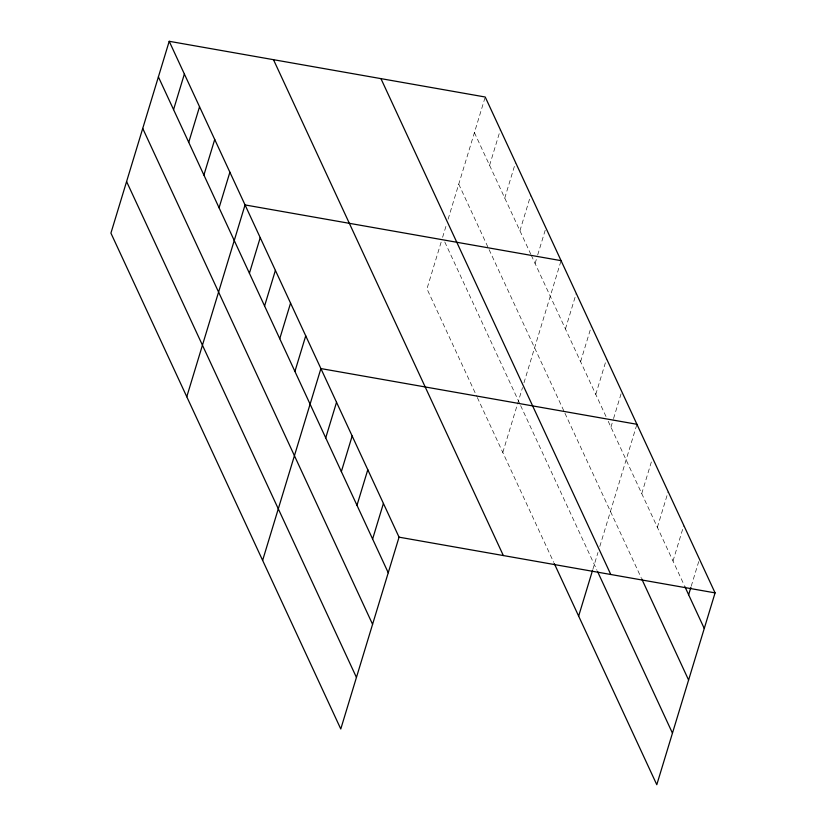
<?xml version="1.0" encoding="UTF-8"?>
<svg xmlns="http://www.w3.org/2000/svg" width="826" height="826" viewBox="0 0 826 826"><rect width="100%" height="100%" fill="white"/><g stroke="black" fill="none" stroke-linecap="round" stroke-linejoin="round"><path stroke-width="0.62" stroke-dasharray="4.13 3.1" d="M441.125 242.194L426.949 288.832L476.788 396.366M442.612 237.279L446.649 224.001M448.115 219.169L484.852 98.242M489.581 165.334L500.401 129.744M504.758 198.054L515.569 162.474M519.926 230.784L530.736 195.194M535.093 263.515L537.334 256.153M537.705 254.924L545.903 227.924M502.797 452.472L522.497 387.631M523.963 382.81L561.081 260.655M565.438 328.965L576.249 293.375M580.606 361.695L591.416 326.105M595.773 394.415L606.583 358.835M610.941 427.145L613.181 419.784M613.553 418.555L621.751 391.565M592.82 569.455L597.983 552.48M599.81 546.44L636.929 424.285M641.74 493.597L652.179 459.235M657.372 527.308L668.182 491.728M673.004 561.03L683.814 525.439M691.238 586.161L698.703 561.618M474.413 132.604L530.757 254.16M531.304 255.327L606.067 416.624M608.235 421.301L684.32 585.448M458.75 184.157L488.548 248.44M489.095 249.617L564.395 412.081M564.943 413.248L641.172 577.704M444.78 241.956L520.091 404.42M520.628 405.587L597.002 570.363M477.335 397.533L553.73 562.341"/><path stroke-width="1.24" d="M169.206 41.3L110.921 233.118L340.777 728.986L399.051 537.168L169.206 41.3L485.223 97.014L715.079 592.882L656.794 784.7L554.267 563.508M173.563 109.61L184.374 74.03M188.731 142.34L199.541 106.75M203.898 175.071L214.719 139.48M219.076 207.791L229.886 172.211M186.779 396.759L245.054 204.931L561.081 260.655M249.411 273.251L260.221 237.661M264.578 305.971L275.399 270.391M279.756 338.701L290.566 303.121M294.923 371.432L305.734 335.841M262.627 560.389L320.901 368.572L636.929 424.285M325.723 437.873L336.533 402.293M341.355 471.594L352.165 436.004M356.977 505.316L367.797 469.726M372.609 539.037L383.419 503.447M578.644 616.103L592.448 570.683M688.636 594.751L690.866 587.389M399.051 537.168L715.079 592.882M684.857 586.615L704.258 628.472M641.709 578.871L688.595 680.025M380.941 78.635L610.786 574.493M597.549 571.53L672.457 733.147M273.489 59.689L503.344 555.547M158.396 76.89L388.241 572.748M142.733 128.443L372.578 624.311M126.595 181.565L356.44 677.423"/></g></svg>
